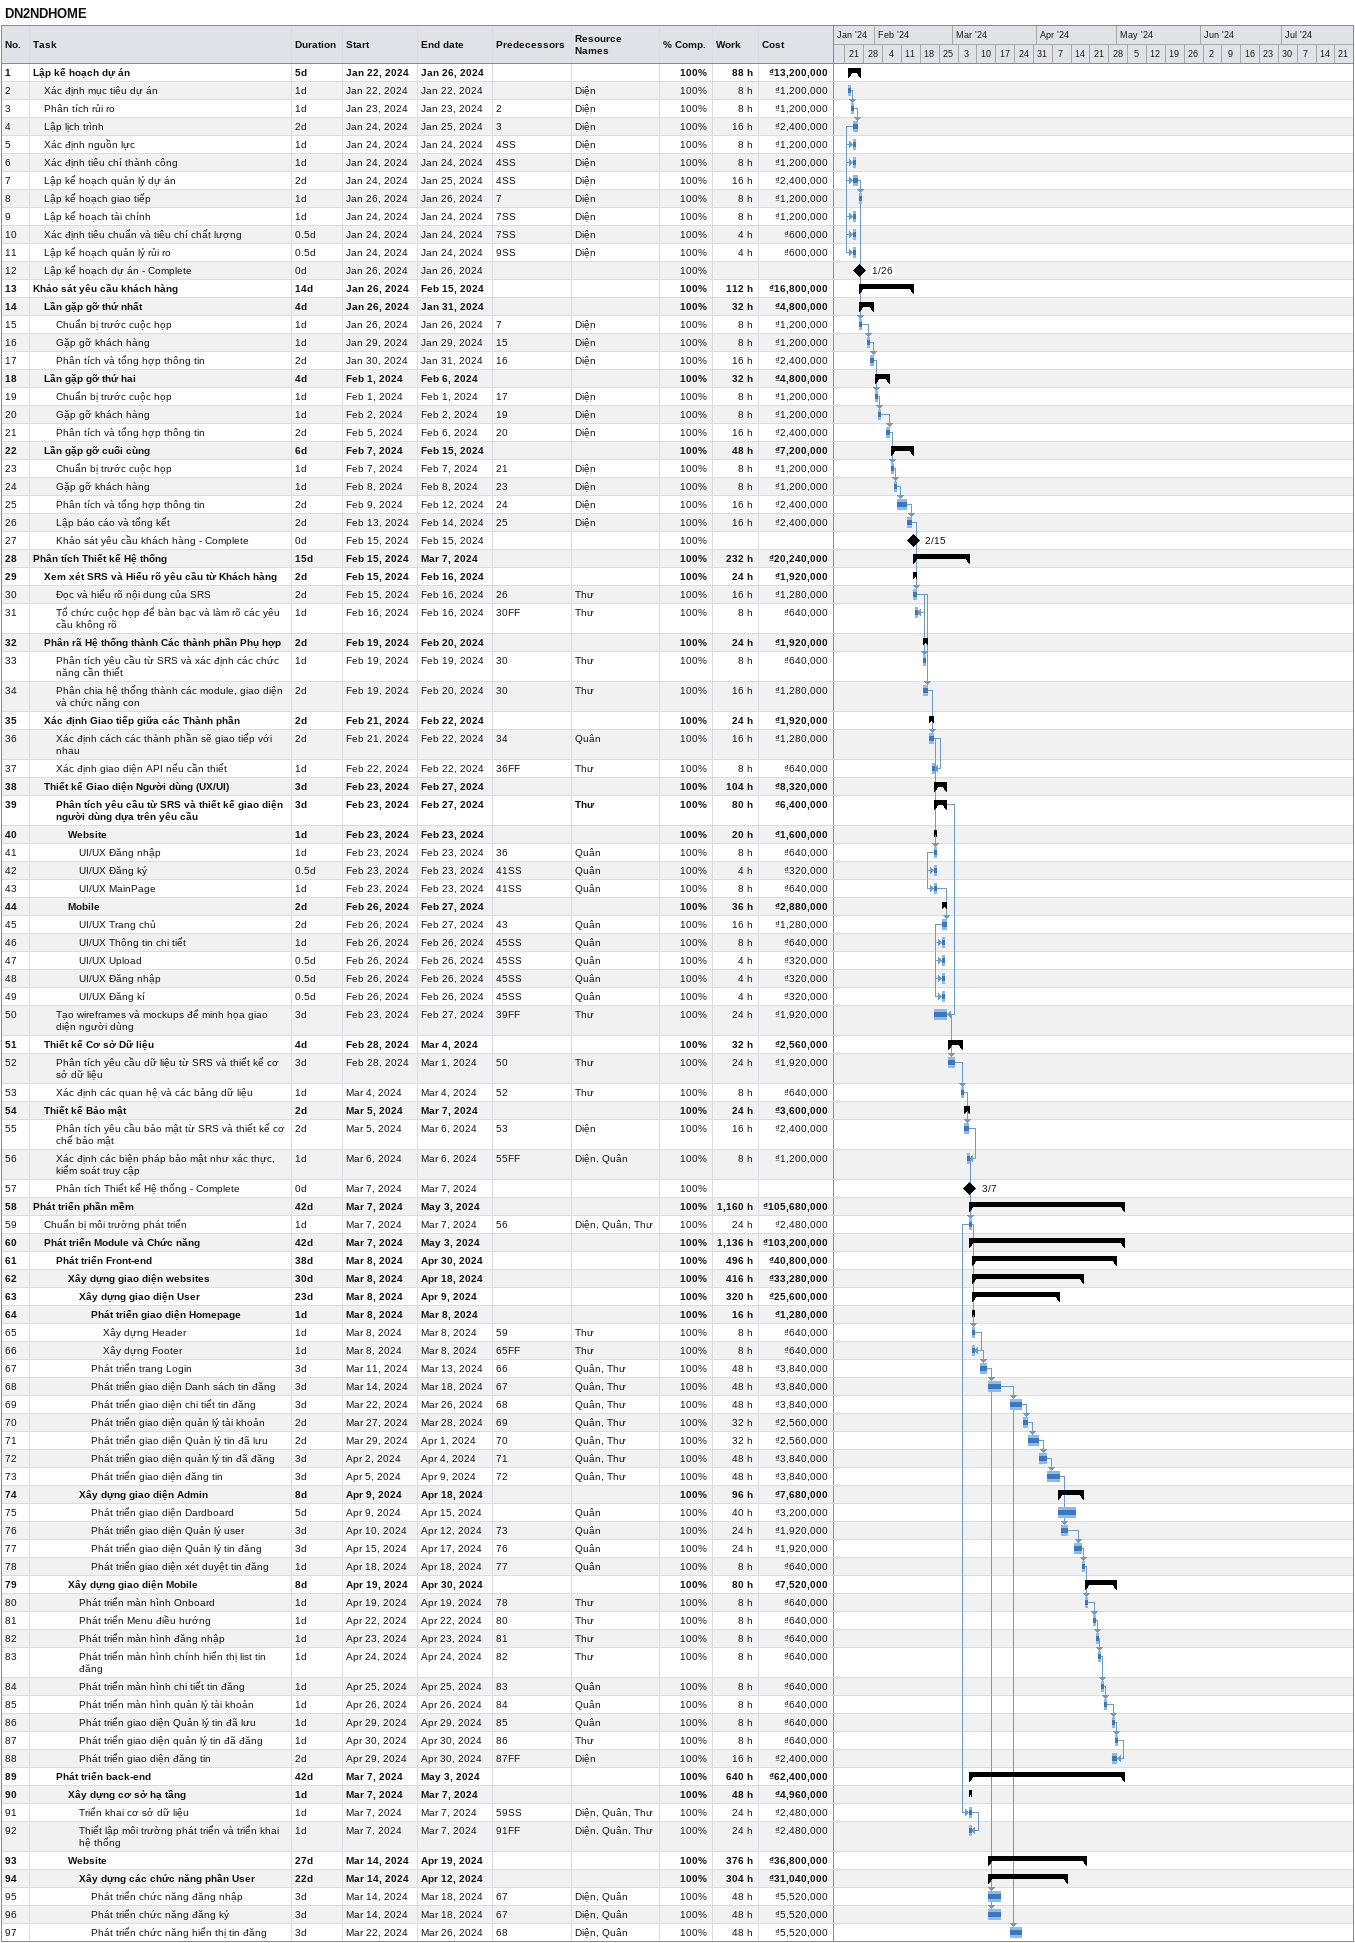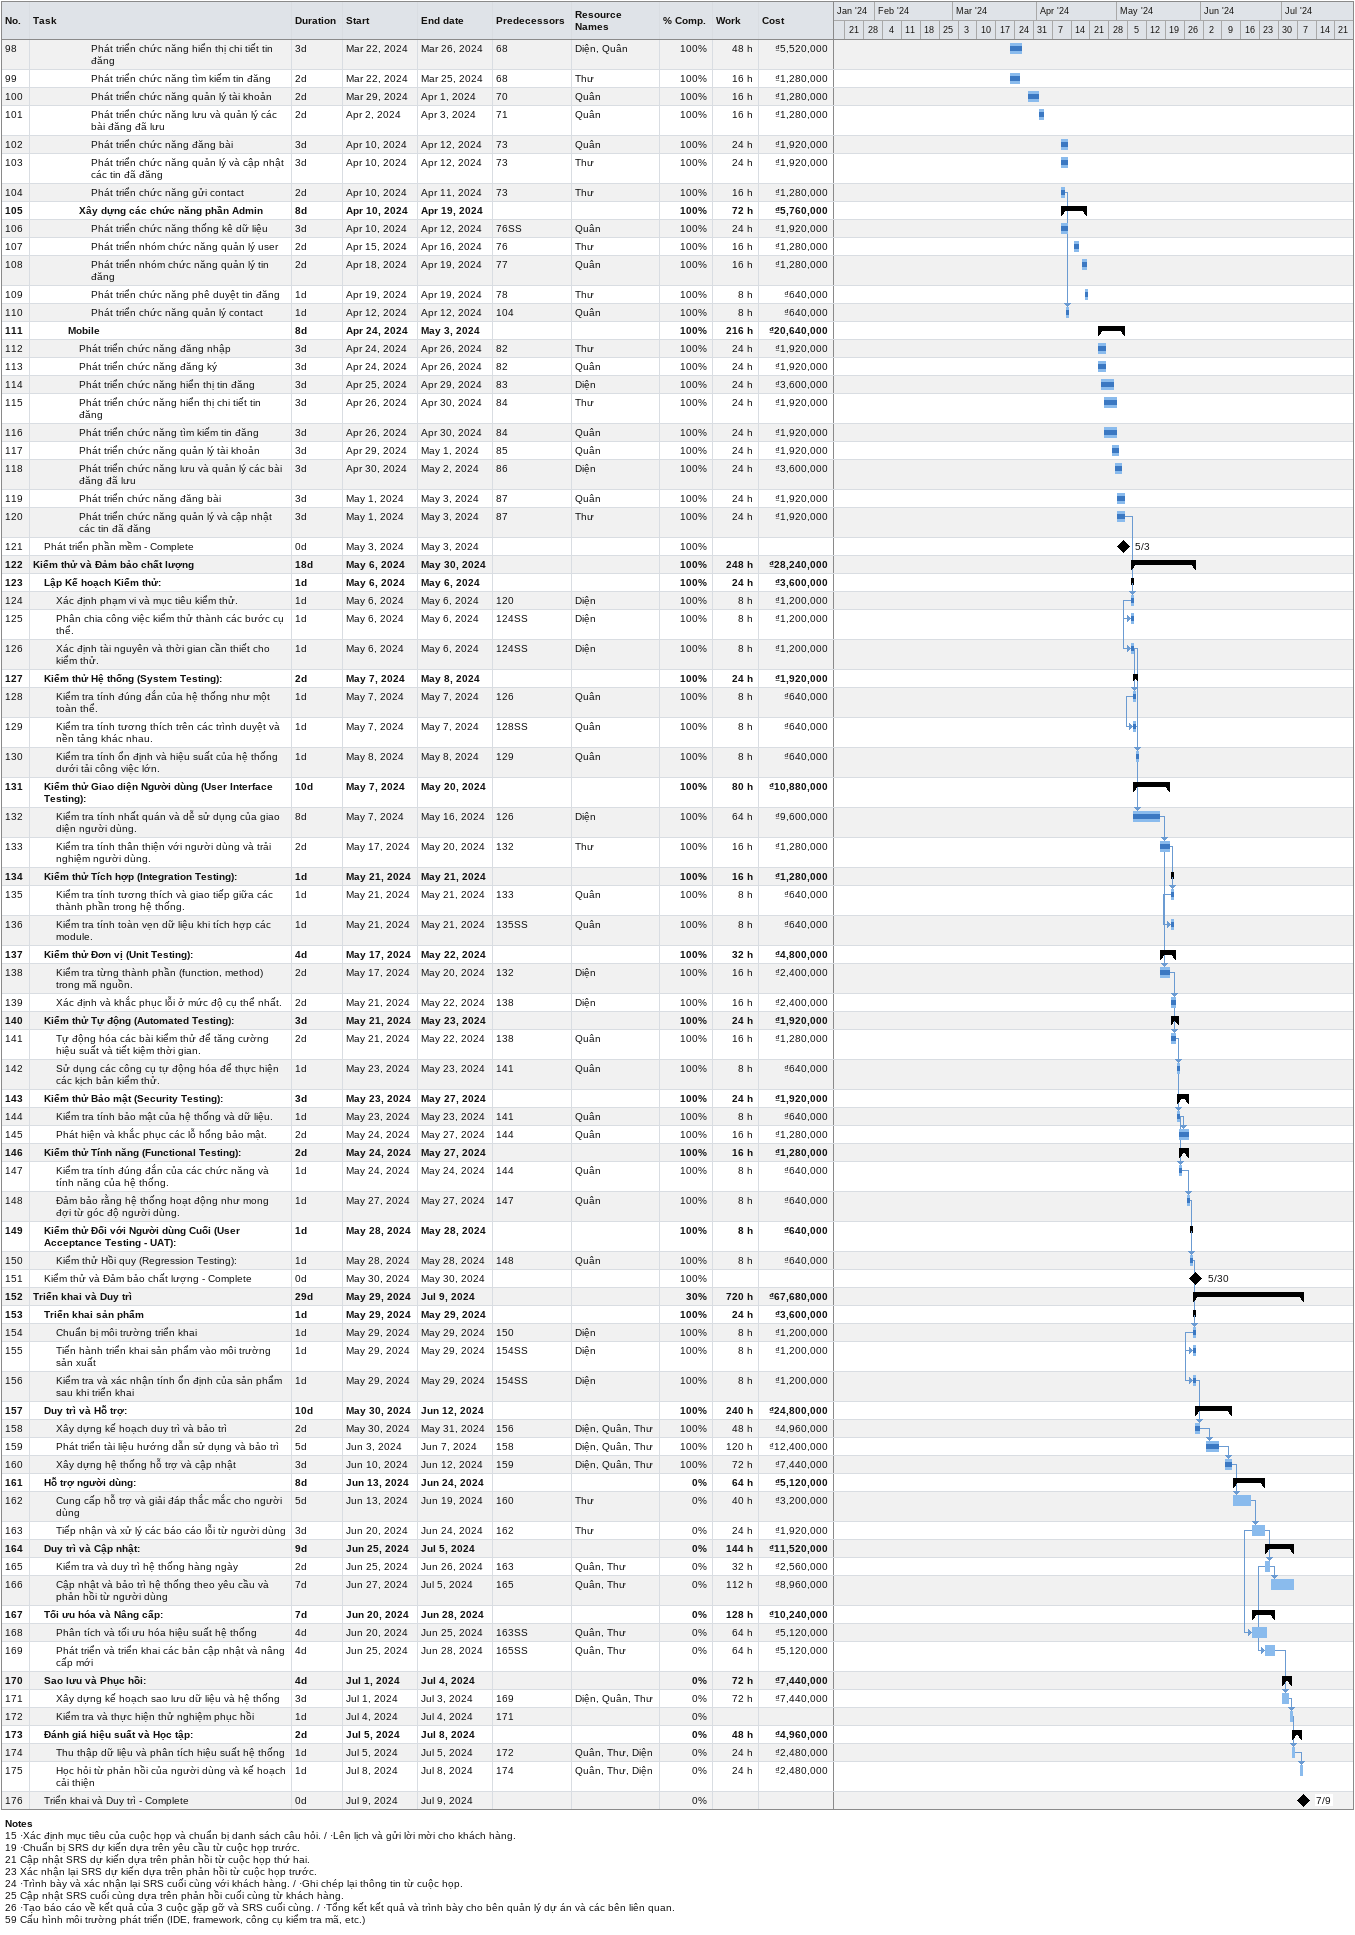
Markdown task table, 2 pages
DN2NDHOME

| ID | Level | Task | Duration | Start | Finish | Predecessors | Resources | % complete | Work (h) | Cost (₫) |
|---|---|---|---|---|---|---|---|---|---|---|
| 1 | 1 | **Lập kế hoạch dự án** | 5d | 2024-01-22 | 2024-01-26 |  |  | 100 | 88 | 13200000 |
| 2 | 2 | Xác định mục tiêu dự án | 1d | 2024-01-22 | 2024-01-22 |  | Diện | 100 | 8 | 1200000 |
| 3 | 2 | Phân tích rủi ro | 1d | 2024-01-23 | 2024-01-23 | 2 | Diện | 100 | 8 | 1200000 |
| 4 | 2 | Lập lịch trình | 2d | 2024-01-24 | 2024-01-25 | 3 | Diện | 100 | 16 | 2400000 |
| 5 | 2 | Xác định nguồn lực | 1d | 2024-01-24 | 2024-01-24 | 4SS | Diện | 100 | 8 | 1200000 |
| 6 | 2 | Xác định tiêu chí thành công | 1d | 2024-01-24 | 2024-01-24 | 4SS | Diện | 100 | 8 | 1200000 |
| 7 | 2 | Lập kế hoạch quản lý dự án | 2d | 2024-01-24 | 2024-01-25 | 4SS | Diện | 100 | 16 | 2400000 |
| 8 | 2 | Lập kế hoạch giao tiếp | 1d | 2024-01-26 | 2024-01-26 | 7 | Diện | 100 | 8 | 1200000 |
| 9 | 2 | Lập kế hoạch tài chính | 1d | 2024-01-24 | 2024-01-24 | 7SS | Diện | 100 | 8 | 1200000 |
| 10 | 2 | Xác định tiêu chuẩn và tiêu chí chất lượng | 0.5d | 2024-01-24 | 2024-01-24 | 7SS | Diện | 100 | 4 | 600000 |
| 11 | 2 | Lập kế hoạch quản lý rủi ro | 0.5d | 2024-01-24 | 2024-01-24 | 9SS | Diện | 100 | 4 | 600000 |
| 12 | 2 | Lập kế hoạch dự án - Complete | 0d | 2024-01-26 | 2024-01-26 |  |  | 100 |  |  |
| 13 | 1 | **Khảo sát yêu cầu khách hàng** | 14d | 2024-01-26 | 2024-02-15 |  |  | 100 | 112 | 16800000 |
| 14 | 2 | **Lần gặp gỡ thứ nhất** | 4d | 2024-01-26 | 2024-01-31 |  |  | 100 | 32 | 4800000 |
| 15 | 3 | Chuẩn bị trước cuộc họp | 1d | 2024-01-26 | 2024-01-26 | 7 | Diện | 100 | 8 | 1200000 |
| 16 | 3 | Gặp gỡ khách hàng | 1d | 2024-01-29 | 2024-01-29 | 15 | Diện | 100 | 8 | 1200000 |
| 17 | 3 | Phân tích và tổng hợp thông tin | 2d | 2024-01-30 | 2024-01-31 | 16 | Diện | 100 | 16 | 2400000 |
| 18 | 2 | **Lần gặp gỡ thứ hai** | 4d | 2024-02-01 | 2024-02-06 |  |  | 100 | 32 | 4800000 |
| 19 | 3 | Chuẩn bị trước cuộc họp | 1d | 2024-02-01 | 2024-02-01 | 17 | Diện | 100 | 8 | 1200000 |
| 20 | 3 | Gặp gỡ khách hàng | 1d | 2024-02-02 | 2024-02-02 | 19 | Diện | 100 | 8 | 1200000 |
| 21 | 3 | Phân tích và tổng hợp thông tin | 2d | 2024-02-05 | 2024-02-06 | 20 | Diện | 100 | 16 | 2400000 |
| 22 | 2 | **Lần gặp gỡ cuối cùng** | 6d | 2024-02-07 | 2024-02-15 |  |  | 100 | 48 | 7200000 |
| 23 | 3 | Chuẩn bị trước cuộc họp | 1d | 2024-02-07 | 2024-02-07 | 21 | Diện | 100 | 8 | 1200000 |
| 24 | 3 | Gặp gỡ khách hàng | 1d | 2024-02-08 | 2024-02-08 | 23 | Diện | 100 | 8 | 1200000 |
| 25 | 3 | Phân tích và tổng hợp thông tin | 2d | 2024-02-09 | 2024-02-12 | 24 | Diện | 100 | 16 | 2400000 |
| 26 | 3 | Lập báo cáo và tổng kết | 2d | 2024-02-13 | 2024-02-14 | 25 | Diện | 100 | 16 | 2400000 |
| 27 | 3 | Khảo sát yêu cầu khách hàng - Complete | 0d | 2024-02-15 | 2024-02-15 |  |  | 100 |  |  |
| 28 | 1 | **Phân tích Thiết kế Hệ thống** | 15d | 2024-02-15 | 2024-03-07 |  |  | 100 | 232 | 20240000 |
| 29 | 2 | **Xem xét SRS và Hiểu rõ yêu cầu từ Khách hàng** | 2d | 2024-02-15 | 2024-02-16 |  |  | 100 | 24 | 1920000 |
| 30 | 3 | Đọc và hiểu rõ nội dung của SRS | 2d | 2024-02-15 | 2024-02-16 | 26 | Thư | 100 | 16 | 1280000 |
| 31 | 3 | Tổ chức cuộc họp để bàn bạc và làm rõ các yêu cầu không rõ | 1d | 2024-02-16 | 2024-02-16 | 30FF | Thư | 100 | 8 | 640000 |
| 32 | 2 | **Phân rã Hệ thống thành Các thành phần Phụ hợp** | 2d | 2024-02-19 | 2024-02-20 |  |  | 100 | 24 | 1920000 |
| 33 | 3 | Phân tích yêu cầu từ SRS và xác định các chức năng cần thiết | 1d | 2024-02-19 | 2024-02-19 | 30 | Thư | 100 | 8 | 640000 |
| 34 | 3 | Phân chia hệ thống thành các module, giao diện và chức năng con | 2d | 2024-02-19 | 2024-02-20 | 30 | Thư | 100 | 16 | 1280000 |
| 35 | 2 | **Xác định Giao tiếp giữa các Thành phần** | 2d | 2024-02-21 | 2024-02-22 |  |  | 100 | 24 | 1920000 |
| 36 | 3 | Xác định cách các thành phần sẽ giao tiếp với nhau | 2d | 2024-02-21 | 2024-02-22 | 34 | Quân | 100 | 16 | 1280000 |
| 37 | 3 | Xác định giao diện API nếu cần thiết | 1d | 2024-02-22 | 2024-02-22 | 36FF | Thư | 100 | 8 | 640000 |
| 38 | 2 | **Thiết kế Giao diện Người dùng (UX/UI)** | 3d | 2024-02-23 | 2024-02-27 |  |  | 100 | 104 | 8320000 |
| 39 | 3 | **Phân tích yêu cầu từ SRS và thiết kế giao diện người dùng dựa trên yêu cầu** | 3d | 2024-02-23 | 2024-02-27 |  | Thư | 100 | 80 | 6400000 |
| 40 | 4 | **Website** | 1d | 2024-02-23 | 2024-02-23 |  |  | 100 | 20 | 1600000 |
| 41 | 5 | UI/UX Đăng nhập | 1d | 2024-02-23 | 2024-02-23 | 36 | Quân | 100 | 8 | 640000 |
| 42 | 5 | UI/UX Đăng ký | 0.5d | 2024-02-23 | 2024-02-23 | 41SS | Quân | 100 | 4 | 320000 |
| 43 | 5 | UI/UX MainPage | 1d | 2024-02-23 | 2024-02-23 | 41SS | Quân | 100 | 8 | 640000 |
| 44 | 4 | **Mobile** | 2d | 2024-02-26 | 2024-02-27 |  |  | 100 | 36 | 2880000 |
| 45 | 5 | UI/UX Trang chủ | 2d | 2024-02-26 | 2024-02-27 | 43 | Quân | 100 | 16 | 1280000 |
| 46 | 5 | UI/UX Thông tin chi tiết | 1d | 2024-02-26 | 2024-02-26 | 45SS | Quân | 100 | 8 | 640000 |
| 47 | 5 | UI/UX Upload | 0.5d | 2024-02-26 | 2024-02-26 | 45SS | Quân | 100 | 4 | 320000 |
| 48 | 5 | UI/UX Đăng nhập | 0.5d | 2024-02-26 | 2024-02-26 | 45SS | Quân | 100 | 4 | 320000 |
| 49 | 5 | UI/UX Đăng kí | 0.5d | 2024-02-26 | 2024-02-26 | 45SS | Quân | 100 | 4 | 320000 |
| 50 | 3 | Tạo wireframes và mockups để minh họa giao diện người dùng | 3d | 2024-02-23 | 2024-02-27 | 39FF | Thư | 100 | 24 | 1920000 |
| 51 | 2 | **Thiết kế Cơ sở Dữ liệu** | 4d | 2024-02-28 | 2024-03-04 |  |  | 100 | 32 | 2560000 |
| 52 | 3 | Phân tích yêu cầu dữ liệu từ SRS và thiết kế cơ sở dữ liệu | 3d | 2024-02-28 | 2024-03-01 | 50 | Thư | 100 | 24 | 1920000 |
| 53 | 3 | Xác định các quan hệ và các bảng dữ liệu | 1d | 2024-03-04 | 2024-03-04 | 52 | Thư | 100 | 8 | 640000 |
| 54 | 2 | **Thiết kế Bảo mật** | 2d | 2024-03-05 | 2024-03-07 |  |  | 100 | 24 | 3600000 |
| 55 | 3 | Phân tích yêu cầu bảo mật từ SRS và thiết kế cơ chế bảo mật | 2d | 2024-03-05 | 2024-03-06 | 53 | Diện | 100 | 16 | 2400000 |
| 56 | 3 | Xác định các biện pháp bảo mật như xác thực, kiểm soát truy cập | 1d | 2024-03-06 | 2024-03-06 | 55FF | Diện, Quân | 100 | 8 | 1200000 |
| 57 | 3 | Phân tích Thiết kế Hệ thống - Complete | 0d | 2024-03-07 | 2024-03-07 |  |  | 100 |  |  |
| 58 | 1 | **Phát triển phần mềm** | 42d | 2024-03-07 | 2024-05-03 |  |  | 100 | 1160 | 105680000 |
| 59 | 2 | Chuẩn bị môi trường phát triển | 1d | 2024-03-07 | 2024-03-07 | 56 | Diện, Quân, Thư | 100 | 24 | 2480000 |
| 60 | 2 | **Phát triển Module và Chức năng** | 42d | 2024-03-07 | 2024-05-03 |  |  | 100 | 1136 | 103200000 |
| 61 | 3 | **Phát triển Front-end** | 38d | 2024-03-08 | 2024-04-30 |  |  | 100 | 496 | 40800000 |
| 62 | 4 | **Xây dựng giao diện websites** | 30d | 2024-03-08 | 2024-04-18 |  |  | 100 | 416 | 33280000 |
| 63 | 5 | **Xây dựng giao diện User** | 23d | 2024-03-08 | 2024-04-09 |  |  | 100 | 320 | 25600000 |
| 64 | 6 | **Phát triển giao diện Homepage** | 1d | 2024-03-08 | 2024-03-08 |  |  | 100 | 16 | 1280000 |
| 65 | 7 | Xây dựng Header | 1d | 2024-03-08 | 2024-03-08 | 59 | Thư | 100 | 8 | 640000 |
| 66 | 7 | Xây dựng Footer | 1d | 2024-03-08 | 2024-03-08 | 65FF | Thư | 100 | 8 | 640000 |
| 67 | 6 | Phát triển trang Login | 3d | 2024-03-11 | 2024-03-13 | 66 | Quân, Thư | 100 | 48 | 3840000 |
| 68 | 6 | Phát triển giao diện Danh sách tin đăng | 3d | 2024-03-14 | 2024-03-18 | 67 | Quân, Thư | 100 | 48 | 3840000 |
| 69 | 6 | Phát triển giao diện chi tiết tin đăng | 3d | 2024-03-22 | 2024-03-26 | 68 | Quân, Thư | 100 | 48 | 3840000 |
| 70 | 6 | Phát triển giao diện quản lý tài khoản | 2d | 2024-03-27 | 2024-03-28 | 69 | Quân, Thư | 100 | 32 | 2560000 |
| 71 | 6 | Phát triển giao diện Quản lý tin đã lưu | 2d | 2024-03-29 | 2024-04-01 | 70 | Quân, Thư | 100 | 32 | 2560000 |
| 72 | 6 | Phát triển giao diện quản lý tin đã đăng | 3d | 2024-04-02 | 2024-04-04 | 71 | Quân, Thư | 100 | 48 | 3840000 |
| 73 | 6 | Phát triển giao diện đăng tin | 3d | 2024-04-05 | 2024-04-09 | 72 | Quân, Thư | 100 | 48 | 3840000 |
| 74 | 5 | **Xây dựng giao diện Admin** | 8d | 2024-04-09 | 2024-04-18 |  |  | 100 | 96 | 7680000 |
| 75 | 6 | Phát triển giao diện Dardboard | 5d | 2024-04-09 | 2024-04-15 |  | Quân | 100 | 40 | 3200000 |
| 76 | 6 | Phát triển giao diện Quản lý user | 3d | 2024-04-10 | 2024-04-12 | 73 | Quân | 100 | 24 | 1920000 |
| 77 | 6 | Phát triển giao diện Quản lý tin đăng | 3d | 2024-04-15 | 2024-04-17 | 76 | Quân | 100 | 24 | 1920000 |
| 78 | 6 | Phát triển giao diện xét duyệt tin đăng | 1d | 2024-04-18 | 2024-04-18 | 77 | Quân | 100 | 8 | 640000 |
| 79 | 4 | **Xây dựng giao diện Mobile** | 8d | 2024-04-19 | 2024-04-30 |  |  | 100 | 80 | 7520000 |
| 80 | 5 | Phát triển màn hình Onboard | 1d | 2024-04-19 | 2024-04-19 | 78 | Thư | 100 | 8 | 640000 |
| 81 | 5 | Phát triển Menu điều hướng | 1d | 2024-04-22 | 2024-04-22 | 80 | Thư | 100 | 8 | 640000 |
| 82 | 5 | Phát triển màn hình đăng nhập | 1d | 2024-04-23 | 2024-04-23 | 81 | Thư | 100 | 8 | 640000 |
| 83 | 5 | Phát triển màn hình chính hiển thị list tin đăng | 1d | 2024-04-24 | 2024-04-24 | 82 | Thư | 100 | 8 | 640000 |
| 84 | 5 | Phát triển màn hình chi tiết tin đăng | 1d | 2024-04-25 | 2024-04-25 | 83 | Quân | 100 | 8 | 640000 |
| 85 | 5 | Phát triển màn hình quản lý tài khoản | 1d | 2024-04-26 | 2024-04-26 | 84 | Quân | 100 | 8 | 640000 |
| 86 | 5 | Phát triển giao diện Quản lý tin đã lưu | 1d | 2024-04-29 | 2024-04-29 | 85 | Quân | 100 | 8 | 640000 |
| 87 | 5 | Phát triển giao diện quản lý tin đã đăng | 1d | 2024-04-30 | 2024-04-30 | 86 | Thư | 100 | 8 | 640000 |
| 88 | 5 | Phát triển giao diện đăng tin | 2d | 2024-04-29 | 2024-04-30 | 87FF | Diện | 100 | 16 | 2400000 |
| 89 | 3 | **Phát triển back-end** | 42d | 2024-03-07 | 2024-05-03 |  |  | 100 | 640 | 62400000 |
| 90 | 4 | **Xây dựng cơ sở hạ tầng** | 1d | 2024-03-07 | 2024-03-07 |  |  | 100 | 48 | 4960000 |
| 91 | 5 | Triển khai cơ sở dữ liệu | 1d | 2024-03-07 | 2024-03-07 | 59SS | Diện, Quân, Thư | 100 | 24 | 2480000 |
| 92 | 5 | Thiết lập môi trường phát triển và triển khai hệ thống | 1d | 2024-03-07 | 2024-03-07 | 91FF | Diện, Quân, Thư | 100 | 24 | 2480000 |
| 93 | 4 | **Website** | 27d | 2024-03-14 | 2024-04-19 |  |  | 100 | 376 | 36800000 |
| 94 | 5 | **Xây dựng các chức năng phần User** | 22d | 2024-03-14 | 2024-04-12 |  |  | 100 | 304 | 31040000 |
| 95 | 6 | Phát triển chức năng đăng nhập | 3d | 2024-03-14 | 2024-03-18 | 67 | Diện, Quân | 100 | 48 | 5520000 |
| 96 | 6 | Phát triển chức năng đăng ký | 3d | 2024-03-14 | 2024-03-18 | 67 | Diện, Quân | 100 | 48 | 5520000 |
| 97 | 6 | Phát triển chức năng hiển thị tin đăng | 3d | 2024-03-22 | 2024-03-26 | 68 | Diện, Quân | 100 | 48 | 5520000 |
| 98 | 6 | Phát triển chức năng hiển thị chi tiết tin đăng | 3d | 2024-03-22 | 2024-03-26 | 68 | Diện, Quân | 100 | 48 | 5520000 |
| 99 | 6 | Phát triển chức năng tìm kiếm tin đăng | 2d | 2024-03-22 | 2024-03-25 | 68 | Thư | 100 | 16 | 1280000 |
| 100 | 6 | Phát triển chức năng quản lý tài khoản | 2d | 2024-03-29 | 2024-04-01 | 70 | Quân | 100 | 16 | 1280000 |
| 101 | 6 | Phát triển chức năng lưu và quản lý các bài đăng đã lưu | 2d | 2024-04-02 | 2024-04-03 | 71 | Quân | 100 | 16 | 1280000 |
| 102 | 6 | Phát triển chức năng đăng bài | 3d | 2024-04-10 | 2024-04-12 | 73 | Quân | 100 | 24 | 1920000 |
| 103 | 6 | Phát triển chức năng quản lý và cập nhật các tin đã đăng | 3d | 2024-04-10 | 2024-04-12 | 73 | Thư | 100 | 24 | 1920000 |
| 104 | 6 | Phát triển chức năng gửi contact | 2d | 2024-04-10 | 2024-04-11 | 73 | Thư | 100 | 16 | 1280000 |
| 105 | 5 | **Xây dựng các chức năng phần Admin** | 8d | 2024-04-10 | 2024-04-19 |  |  | 100 | 72 | 5760000 |
| 106 | 6 | Phát triển chức năng thống kê dữ liệu | 3d | 2024-04-10 | 2024-04-12 | 76SS | Quân | 100 | 24 | 1920000 |
| 107 | 6 | Phát triển nhóm chức năng quản lý user | 2d | 2024-04-15 | 2024-04-16 | 76 | Thư | 100 | 16 | 1280000 |
| 108 | 6 | Phát triển nhóm chức năng quản lý tin đăng | 2d | 2024-04-18 | 2024-04-19 | 77 | Quân | 100 | 16 | 1280000 |
| 109 | 6 | Phát triển chức năng phê duyệt tin đăng | 1d | 2024-04-19 | 2024-04-19 | 78 | Thư | 100 | 8 | 640000 |
| 110 | 6 | Phát triển chức năng quản lý contact | 1d | 2024-04-12 | 2024-04-12 | 104 | Quân | 100 | 8 | 640000 |
| 111 | 4 | **Mobile** | 8d | 2024-04-24 | 2024-05-03 |  |  | 100 | 216 | 20640000 |
| 112 | 5 | Phát triển chức năng đăng nhập | 3d | 2024-04-24 | 2024-04-26 | 82 | Thư | 100 | 24 | 1920000 |
| 113 | 5 | Phát triển chức năng đăng ký | 3d | 2024-04-24 | 2024-04-26 | 82 | Quân | 100 | 24 | 1920000 |
| 114 | 5 | Phát triển chức năng hiển thị tin đăng | 3d | 2024-04-25 | 2024-04-29 | 83 | Diện | 100 | 24 | 3600000 |
| 115 | 5 | Phát triển chức năng hiển thị chi tiết tin đăng | 3d | 2024-04-26 | 2024-04-30 | 84 | Thư | 100 | 24 | 1920000 |
| 116 | 5 | Phát triển chức năng tìm kiếm tin đăng | 3d | 2024-04-26 | 2024-04-30 | 84 | Quân | 100 | 24 | 1920000 |
| 117 | 5 | Phát triển chức năng quản lý tài khoản | 3d | 2024-04-29 | 2024-05-01 | 85 | Quân | 100 | 24 | 1920000 |
| 118 | 5 | Phát triển chức năng lưu và quản lý các bài đăng đã lưu | 3d | 2024-04-30 | 2024-05-02 | 86 | Diện | 100 | 24 | 3600000 |
| 119 | 5 | Phát triển chức năng đăng bài | 3d | 2024-05-01 | 2024-05-03 | 87 | Quân | 100 | 24 | 1920000 |
| 120 | 5 | Phát triển chức năng quản lý và cập nhật các tin đã đăng | 3d | 2024-05-01 | 2024-05-03 | 87 | Thư | 100 | 24 | 1920000 |
| 121 | 2 | Phát triển phần mềm - Complete | 0d | 2024-05-03 | 2024-05-03 |  |  | 100 |  |  |
| 122 | 1 | **Kiểm thử và Đảm bảo chất lượng** | 18d | 2024-05-06 | 2024-05-30 |  |  | 100 | 248 | 28240000 |
| 123 | 2 | **Lập Kế hoạch Kiểm thử:** | 1d | 2024-05-06 | 2024-05-06 |  |  | 100 | 24 | 3600000 |
| 124 | 3 | Xác định phạm vi và mục tiêu kiểm thử. | 1d | 2024-05-06 | 2024-05-06 | 120 | Diện | 100 | 8 | 1200000 |
| 125 | 3 | Phân chia công việc kiểm thử thành các bước cụ thể. | 1d | 2024-05-06 | 2024-05-06 | 124SS | Diện | 100 | 8 | 1200000 |
| 126 | 3 | Xác định tài nguyên và thời gian cần thiết cho kiểm thử. | 1d | 2024-05-06 | 2024-05-06 | 124SS | Diện | 100 | 8 | 1200000 |
| 127 | 2 | **Kiểm thử Hệ thống (System Testing):** | 2d | 2024-05-07 | 2024-05-08 |  |  | 100 | 24 | 1920000 |
| 128 | 3 | Kiểm tra tính đúng đắn của hệ thống như một toàn thể. | 1d | 2024-05-07 | 2024-05-07 | 126 | Quân | 100 | 8 | 640000 |
| 129 | 3 | Kiểm tra tính tương thích trên các trình duyệt và nền tảng khác nhau. | 1d | 2024-05-07 | 2024-05-07 | 128SS | Quân | 100 | 8 | 640000 |
| 130 | 3 | Kiểm tra tính ổn định và hiệu suất của hệ thống dưới tải công việc lớn. | 1d | 2024-05-08 | 2024-05-08 | 129 | Quân | 100 | 8 | 640000 |
| 131 | 2 | **Kiểm thử Giao diện Người dùng (User Interface Testing):** | 10d | 2024-05-07 | 2024-05-20 |  |  | 100 | 80 | 10880000 |
| 132 | 3 | Kiểm tra tính nhất quán và dễ sử dụng của giao diện người dùng. | 8d | 2024-05-07 | 2024-05-16 | 126 | Diện | 100 | 64 | 9600000 |
| 133 | 3 | Kiểm tra tính thân thiện với người dùng và trải nghiệm người dùng. | 2d | 2024-05-17 | 2024-05-20 | 132 | Thư | 100 | 16 | 1280000 |
| 134 | 2 | **Kiểm thử Tích hợp (Integration Testing):** | 1d | 2024-05-21 | 2024-05-21 |  |  | 100 | 16 | 1280000 |
| 135 | 3 | Kiểm tra tính tương thích và giao tiếp giữa các thành phần trong hệ thống. | 1d | 2024-05-21 | 2024-05-21 | 133 | Quân | 100 | 8 | 640000 |
| 136 | 3 | Kiểm tra tính toàn vẹn dữ liệu khi tích hợp các module. | 1d | 2024-05-21 | 2024-05-21 | 135SS | Quân | 100 | 8 | 640000 |
| 137 | 2 | **Kiểm thử Đơn vị (Unit Testing):** | 4d | 2024-05-17 | 2024-05-22 |  |  | 100 | 32 | 4800000 |
| 138 | 3 | Kiểm tra từng thành phần (function, method) trong mã nguồn. | 2d | 2024-05-17 | 2024-05-20 | 132 | Diện | 100 | 16 | 2400000 |
| 139 | 3 | Xác định và khắc phục lỗi ở mức độ cụ thể nhất. | 2d | 2024-05-21 | 2024-05-22 | 138 | Diện | 100 | 16 | 2400000 |
| 140 | 2 | **Kiểm thử Tự động (Automated Testing):** | 3d | 2024-05-21 | 2024-05-23 |  |  | 100 | 24 | 1920000 |
| 141 | 3 | Tự động hóa các bài kiểm thử để tăng cường hiệu suất và tiết kiệm thời gian. | 2d | 2024-05-21 | 2024-05-22 | 138 | Quân | 100 | 16 | 1280000 |
| 142 | 3 | Sử dụng các công cụ tự động hóa để thực hiện các kịch bản kiểm thử. | 1d | 2024-05-23 | 2024-05-23 | 141 | Quân | 100 | 8 | 640000 |
| 143 | 2 | **Kiểm thử Bảo mật (Security Testing):** | 3d | 2024-05-23 | 2024-05-27 |  |  | 100 | 24 | 1920000 |
| 144 | 3 | Kiểm tra tính bảo mật của hệ thống và dữ liệu. | 1d | 2024-05-23 | 2024-05-23 | 141 | Quân | 100 | 8 | 640000 |
| 145 | 3 | Phát hiện và khắc phục các lỗ hổng bảo mật. | 2d | 2024-05-24 | 2024-05-27 | 144 | Quân | 100 | 16 | 1280000 |
| 146 | 2 | **Kiểm thử Tính năng (Functional Testing):** | 2d | 2024-05-24 | 2024-05-27 |  |  | 100 | 16 | 1280000 |
| 147 | 3 | Kiểm tra tính đúng đắn của các chức năng và tính năng của hệ thống. | 1d | 2024-05-24 | 2024-05-24 | 144 | Quân | 100 | 8 | 640000 |
| 148 | 3 | Đảm bảo rằng hệ thống hoạt động như mong đợi từ góc độ người dùng. | 1d | 2024-05-27 | 2024-05-27 | 147 | Quân | 100 | 8 | 640000 |
| 149 | 2 | **Kiểm thử Đối với Người dùng Cuối (User Acceptance Testing - UAT):** | 1d | 2024-05-28 | 2024-05-28 |  |  | 100 | 8 | 640000 |
| 150 | 3 | Kiểm thử Hồi quy (Regression Testing): | 1d | 2024-05-28 | 2024-05-28 | 148 | Quân | 100 | 8 | 640000 |
| 151 | 2 | Kiểm thử và Đảm bảo chất lượng - Complete | 0d | 2024-05-30 | 2024-05-30 |  |  | 100 |  |  |
| 152 | 1 | **Triển khai và Duy trì** | 29d | 2024-05-29 | 2024-07-09 |  |  | 30 | 720 | 67680000 |
| 153 | 2 | **Triển khai sản phẩm** | 1d | 2024-05-29 | 2024-05-29 |  |  | 100 | 24 | 3600000 |
| 154 | 3 | Chuẩn bị môi trường triển khai | 1d | 2024-05-29 | 2024-05-29 | 150 | Diện | 100 | 8 | 1200000 |
| 155 | 3 | Tiến hành triển khai sản phẩm vào môi trường sản xuất | 1d | 2024-05-29 | 2024-05-29 | 154SS | Diện | 100 | 8 | 1200000 |
| 156 | 3 | Kiểm tra và xác nhận tính ổn định của sản phẩm sau khi triển khai | 1d | 2024-05-29 | 2024-05-29 | 154SS | Diện | 100 | 8 | 1200000 |
| 157 | 2 | **Duy trì và Hỗ trợ:** | 10d | 2024-05-30 | 2024-06-12 |  |  | 100 | 240 | 24800000 |
| 158 | 3 | Xây dựng kế hoạch duy trì và bảo trì | 2d | 2024-05-30 | 2024-05-31 | 156 | Diện, Quân, Thư | 100 | 48 | 4960000 |
| 159 | 3 | Phát triển tài liệu hướng dẫn sử dụng và bảo trì | 5d | 2024-06-03 | 2024-06-07 | 158 | Diện, Quân, Thư | 100 | 120 | 12400000 |
| 160 | 3 | Xây dựng hệ thống hỗ trợ và cập nhật | 3d | 2024-06-10 | 2024-06-12 | 159 | Diện, Quân, Thư | 100 | 72 | 7440000 |
| 161 | 2 | **Hỗ trợ người dùng:** | 8d | 2024-06-13 | 2024-06-24 |  |  | 0 | 64 | 5120000 |
| 162 | 3 | Cung cấp hỗ trợ và giải đáp thắc mắc cho người dùng | 5d | 2024-06-13 | 2024-06-19 | 160 | Thư | 0 | 40 | 3200000 |
| 163 | 3 | Tiếp nhận và xử lý các báo cáo lỗi từ người dùng | 3d | 2024-06-20 | 2024-06-24 | 162 | Thư | 0 | 24 | 1920000 |
| 164 | 2 | **Duy trì và Cập nhật:** | 9d | 2024-06-25 | 2024-07-05 |  |  | 0 | 144 | 11520000 |
| 165 | 3 | Kiểm tra và duy trì hệ thống hàng ngày | 2d | 2024-06-25 | 2024-06-26 | 163 | Quân, Thư | 0 | 32 | 2560000 |
| 166 | 3 | Cập nhật và bảo trì hệ thống theo yêu cầu và phản hồi từ người dùng | 7d | 2024-06-27 | 2024-07-05 | 165 | Quân, Thư | 0 | 112 | 8960000 |
| 167 | 2 | **Tối ưu hóa và Nâng cấp:** | 7d | 2024-06-20 | 2024-06-28 |  |  | 0 | 128 | 10240000 |
| 168 | 3 | Phân tích và tối ưu hóa hiệu suất hệ thống | 4d | 2024-06-20 | 2024-06-25 | 163SS | Quân, Thư | 0 | 64 | 5120000 |
| 169 | 3 | Phát triển và triển khai các bản cập nhật và nâng cấp mới | 4d | 2024-06-25 | 2024-06-28 | 165SS | Quân, Thư | 0 | 64 | 5120000 |
| 170 | 2 | **Sao lưu và Phục hồi:** | 4d | 2024-07-01 | 2024-07-04 |  |  | 0 | 72 | 7440000 |
| 171 | 3 | Xây dựng kế hoạch sao lưu dữ liệu và hệ thống | 3d | 2024-07-01 | 2024-07-03 | 169 | Diện, Quân, Thư | 0 | 72 | 7440000 |
| 172 | 3 | Kiểm tra và thực hiện thử nghiệm phục hồi | 1d | 2024-07-04 | 2024-07-04 | 171 |  | 0 |  |  |
| 173 | 2 | **Đánh giá hiệu suất và Học tập:** | 2d | 2024-07-05 | 2024-07-08 |  |  | 0 | 48 | 4960000 |
| 174 | 3 | Thu thập dữ liệu và phân tích hiệu suất hệ thống | 1d | 2024-07-05 | 2024-07-05 | 172 | Quân, Thư, Diện | 0 | 24 | 2480000 |
| 175 | 3 | Học hỏi từ phản hồi của người dùng và kế hoạch cải thiện | 1d | 2024-07-08 | 2024-07-08 | 174 | Quân, Thư, Diện | 0 | 24 | 2480000 |
| 176 | 2 | Triển khai và Duy trì - Complete | 0d | 2024-07-09 | 2024-07-09 |  |  | 0 |  |  |

Notes
- 15: ·Xác định mục tiêu của cuộc họp và chuẩn bị danh sách câu hỏi. / ·Lên lịch và gửi lời mời cho khách hàng.
- 19: ·Chuẩn bị SRS dự kiến dựa trên yêu cầu từ cuộc họp trước.
- 21: Cập nhật SRS dự kiến dựa trên phản hồi từ cuộc họp thứ hai.
- 23: Xác nhận lại SRS dự kiến dựa trên phản hồi từ cuộc họp trước.
- 24: ·Trình bày và xác nhận lại SRS cuối cùng với khách hàng. / ·Ghi chép lại thông tin từ cuộc họp.
- 25: Cập nhật SRS cuối cùng dựa trên phản hồi cuối cùng từ khách hàng.
- 26: ·Tạo báo cáo về kết quả của 3 cuộc gặp gỡ và SRS cuối cùng. / ·Tổng kết kết quả và trình bày cho bên quản lý dự án và các bên liên quan.
- 59: Cấu hình môi trường phát triển (IDE, framework, công cụ kiểm tra mã, etc.)
